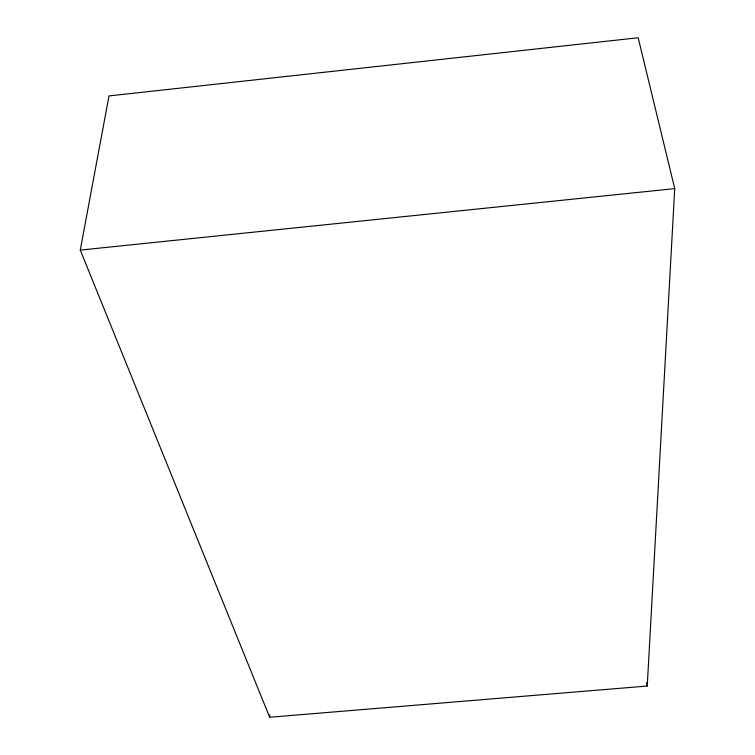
<?xml version="1.0" encoding="UTF-8"?>
<svg xmlns="http://www.w3.org/2000/svg" width="755" height="755" viewBox="0 0 755 755"><rect width="100%" height="100%" fill="white"/><g stroke="black" fill="none" stroke-linecap="round" stroke-linejoin="round"><path stroke-width="1.13" d="M269.658 717.25L80.275 250.094L108.994 95.923L638.183 37.75L674.725 188.608L647.243 686.04L269.658 717.25L269.752 714.909M80.275 250.094L674.725 188.608M646.676 682.577L647.243 686.04"/></g></svg>
